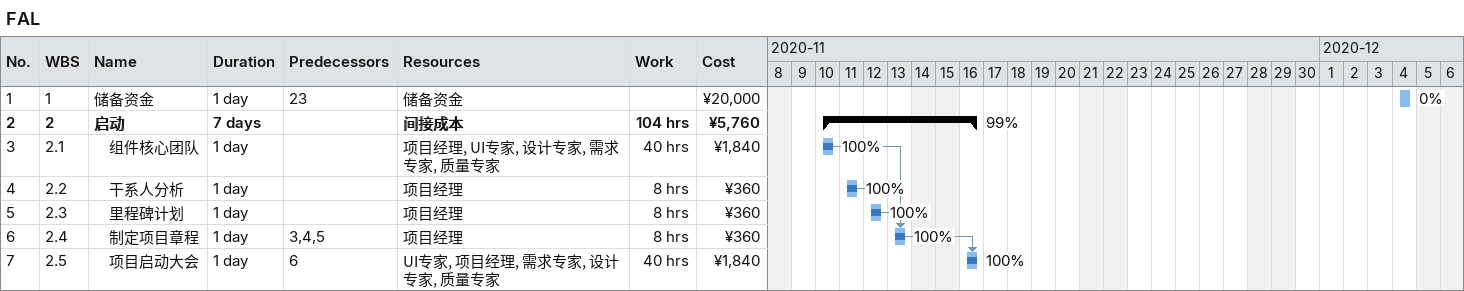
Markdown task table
FAL

| ID | WBS | Task | Duration | Start | Finish | Predecessors | Resources | % complete | Work (h) | Cost (¥) |
|---|---|---|---|---|---|---|---|---|---|---|
| 1 | 1 | 储备资金 | 1d | 2020-12-04 | 2020-12-04 | 23 | 储备资金 | 0 |  | 20000 |
| 2 | 2 | **启动** | 7d | 2020-11-10 | 2020-11-16 |  | 间接成本 | 99 | 104 | 5760 |
| 3 | 2.1 | 组件核心团队 | 1d | 2020-11-10 | 2020-11-10 |  | 项目经理, UI专家, 设计专家, 需求专家, 质量专家 | 100 | 40 | 1840 |
| 4 | 2.2 | 干系人分析 | 1d | 2020-11-11 | 2020-11-11 |  | 项目经理 | 100 | 8 | 360 |
| 5 | 2.3 | 里程碑计划 | 1d | 2020-11-12 | 2020-11-12 |  | 项目经理 | 100 | 8 | 360 |
| 6 | 2.4 | 制定项目章程 | 1d | 2020-11-13 | 2020-11-13 | 3, 4, 5 | 项目经理 | 100 | 8 | 360 |
| 7 | 2.5 | 项目启动大会 | 1d | 2020-11-16 | 2020-11-16 | 6 | UI专家, 项目经理, 需求专家, 设计专家, 质量专家 | 100 | 40 | 1840 |
